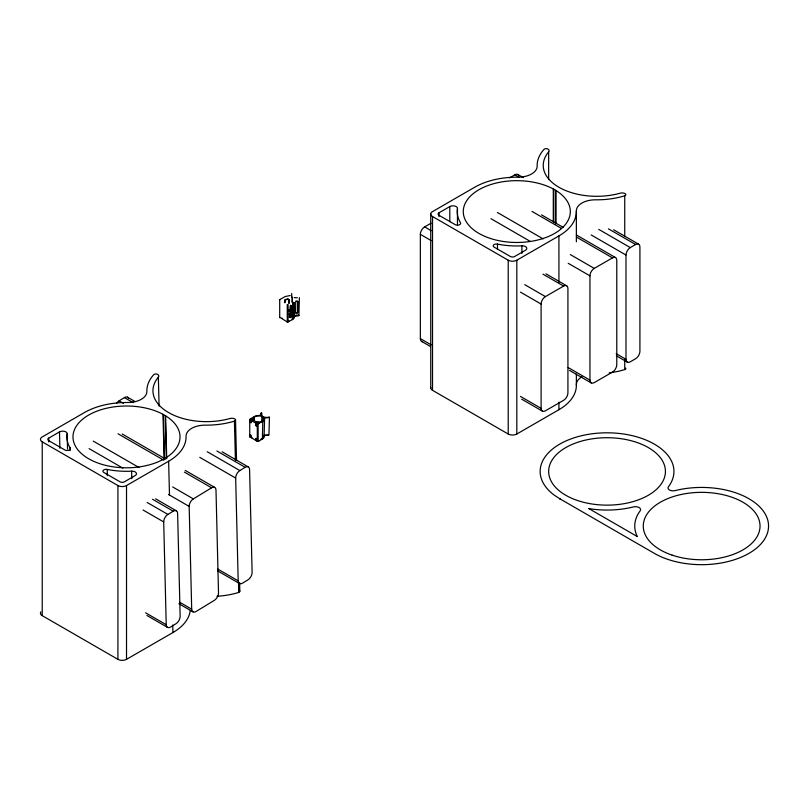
<?xml version="1.0" encoding="UTF-8"?>
<svg xmlns="http://www.w3.org/2000/svg" width="809" height="809" viewBox="0 0 809 809"><rect width="100%" height="100%" fill="white"/><g stroke="black" fill="none" stroke-linecap="round" stroke-linejoin="round"><path stroke-width="1.21" d="M269.427 417.171L268.952 435.009A5.956 3.438 0 0 1 266.05 435.414A1.901 1.092 0 0 0 264.118 436.526A5.956 3.438 0 0 1 262.369 439.024C261.398 439.135 256.554 443.959 257.302 439.965L257.302 424.078L249.556 419.456L254.38 416.534A5.956 3.438 0 0 1 258.698 415.523A1.901 1.102 0 0 0 260.629 414.41A5.956 3.438 0 0 1 261.317 412.742M292.443 315.702L292.716 315.672A5.309 2.973 1.4 0 0 293.546 314.104L293.738 302.515L294.425 302.91L294.122 314.438A5.916 3.317 1.4 0 1 293.151 315.925L293.111 315.965M294.425 302.849L294.425 302.849A5.916 3.317 1.4 0 1 293.434 304.356L293.171 304.7M293.546 314.104L294.122 314.438M254.289 420.306L254.38 416.534M261.681 416.766L261.772 412.994A5.35 3.094 0 0 0 262.672 416.453L262.935 416.605A5.35 3.094 0 0 0 268.932 417.12M262.156 421.762L262.237 416.706A5.35 3.094 0 0 0 253.409 418.192A5.35 3.094 0 0 0 259.911 421.954A5.35 3.094 0 0 0 262.5 416.857L262.308 416.736M262.338 421.863L262.46 416.827M262.379 421.893L262.5 416.857M262.379 439.024L262.804 421.398A5.956 3.438 0 0 0 264.543 418.9A1.901 1.092 0 0 1 266.485 417.788A5.956 3.438 0 0 0 269.387 417.383M264.118 436.648L264.543 418.9M284.606 302.637L284.92 299.745M285.041 302.667L285.476 299.896M288.57 303.102L288.651 299.512L287.852 299.087A5.916 3.317 1.4 0 0 285.173 299.583L285.607 299.836A5.299 2.973 1.4 0 1 288.378 299.421L288.641 299.431M289.207 311.94L289.268 309.473M289.258 303.496L289.137 299.643M290.259 317.613L290.097 306.712L291.331 305.711L291.22 316.724L290.259 317.613L289.167 316.976A5.147 2.882 1.4 0 0 289.996 316.865L290.613 316.299L290.795 305.428M291.644 297.166L291.736 293.475M292.079 302.111L292.201 297.186M292.342 302.263L292.464 297.338M292.453 311.758L292.625 304.851L292.939 315.995M292.767 301.878L292.332 319.626L287.458 322.134L279.702 317.199M298.056 301.524L297.934 312.375L297.237 312.962A5.956 3.347 1.4 0 1 296.286 313.002L295.497 312.537L295.75 301.959L296.529 301.423A5.764 3.236 1.4 0 0 297.5 301.383L297.995 301.484M294.901 312.405L295.619 312.628A5.208 2.923 1.4 0 0 296.691 312.648L297.439 312.163L297.661 301.383M299.381 297.651L298.895 315.621A5.936 3.428 0 0 1 296.013 316.016A1.901 1.102 0 0 0 294.082 317.138A5.956 3.438 0 0 1 292.332 319.626M294.163 313.548L293.485 313.083M290.613 316.299L291.23 316.582M69.847 447.539L70.161 448.055A3.196 1.84 0 0 1 68.856 450.229A3.196 1.84 0 0 1 64.882 449.976L48.702 440.632A3.044 1.76 0 0 1 48.702 438.144L59.492 431.915A4.5 2.599 0 0 1 64.558 431.389A4.5 2.599 0 0 1 67.167 433.958L67.005 435.111A59.573 34.393 0 0 0 69.847 447.539M457.459 208.621L457.307 209.774A59.573 34.393 0 0 0 460.139 222.212L460.452 222.718A3.196 1.84 0 0 1 459.148 224.892A3.196 1.84 0 0 1 455.184 224.639L439.004 215.295A3.044 1.76 0 0 1 439.004 212.807L449.794 206.578A4.5 2.599 0 0 1 454.86 206.052A4.5 2.599 0 0 1 457.459 208.621L457.459 224.993M292.625 304.811L292.989 304.103A5.299 2.973 1.4 0 0 293.758 302.971M249.708 436.607L257.302 441.451M289.015 321.042L287.508 321.699M293.131 315.945L292.373 315.449M290.239 295.497L285.162 296.559L279.732 299.623M116.506 403.448A6.078 3.509 -60 0 1 119.095 400.839L124.424 397.593A6.078 3.509 -60 0 1 128.469 398.2M166.229 624.72L163.701 521.936A6.078 3.509 -60 0 1 167.878 514.423L173.207 511.177A6.078 3.509 -60 0 1 177.626 513.452L180.144 616.236A6.078 3.509 -60 0 1 175.968 623.749L170.648 626.995A6.078 3.509 -60 0 1 166.229 624.72L145.559 612.787M191.693 609.197L189.175 506.414A6.078 3.509 -60 0 1 193.351 498.9L211.574 487.797A6.078 3.509 -60 0 1 215.993 490.062L218.511 592.845A6.078 3.509 -60 0 1 214.334 600.359L196.112 611.462A6.078 3.509 -60 0 1 191.693 609.197L179.729 602.28M238.19 580.852L235.672 478.068A6.078 3.509 -60 0 1 239.848 470.555L245.167 467.309A6.078 3.509 -60 0 1 249.587 469.584L252.115 572.367A6.078 3.509 -60 0 1 247.928 579.881L242.609 583.127A6.078 3.509 -60 0 1 238.19 580.852L217.52 568.919M422.5 341.671A6.078 3.509 -60 0 1 420.346 338.617L420.346 234.337A6.078 3.509 -60 0 1 424.654 226.894L431.086 223.173M509.549 177.879L514.868 174.805A6.078 3.509 -60 0 1 518.589 175.138M42.23 441.856L117.922 485.552A6.078 3.509 0 0 0 126.517 485.552L168.636 461.241A59.573 34.393 0 0 0 186.06 436.304A19.001 10.972 0 0 1 205.415 425.15A59.603 34.413 0 0 0 234.438 421.125A2.397 1.385 0 0 0 234.832 418.981A4.278 2.467 0 0 0 229.918 418.516A53.515 30.894 0 0 1 169.961 413.338L167.321 411.811A53.515 30.894 0 0 1 158.362 377.196A4.278 2.467 0 0 0 157.543 374.365A2.387 1.375 0 0 0 153.73 374.698L153.356 375.123A59.603 34.413 0 0 0 146.874 391.344A19.032 10.982 0 0 1 127.539 402.518A59.573 34.393 0 0 0 84.369 412.59L41.694 437.254A6.078 3.509 0 0 0 42.23 441.856L42.23 615.649L117.922 659.345A6.078 3.509 0 0 0 126.517 659.345L172.944 632.547A59.573 34.393 0 0 0 190.226 610.613M432.522 216.519L508.214 260.215A6.078 3.509 0 0 0 516.82 260.215L558.938 235.904A59.573 34.393 0 0 0 576.362 210.967A19.001 10.972 0 0 1 595.717 199.813A59.603 34.413 0 0 0 624.74 195.788A2.397 1.385 0 0 0 625.124 193.644A4.278 2.467 0 0 0 620.22 193.179A53.515 30.894 0 0 1 560.253 188.001L557.613 186.475A53.515 30.894 0 0 1 548.654 151.859A4.278 2.467 0 0 0 547.835 149.028A2.387 1.375 0 0 0 544.032 149.362L543.648 149.786A59.603 34.413 0 0 0 537.166 166.007A19.032 10.982 0 0 1 517.831 177.181A59.573 34.393 0 0 0 474.671 187.253L431.986 211.918A6.078 3.509 0 0 0 432.522 216.519L432.522 390.312L508.214 434.018A6.078 3.509 0 0 0 516.82 434.018L558.938 409.698A59.573 34.393 0 0 0 576.362 384.76A19.001 10.972 0 0 1 581.934 376.812M257.363 424.108L262.804 421.398M259.022 440.46L257.302 440.956M541.1 408.333L541.1 304.053A6.078 3.509 -60 0 1 545.397 296.6L563.62 286.083A6.078 3.509 -60 0 1 567.928 288.56L567.928 392.84A6.078 3.509 -60 0 1 563.62 400.293L545.397 410.81A6.078 3.509 -60 0 1 541.1 408.333L520.43 396.4M589.953 380.119L589.953 275.849A6.078 3.509 -60 0 1 594.251 268.396L612.474 257.879A6.078 3.509 -60 0 1 616.782 260.356L616.782 364.637A6.078 3.509 -60 0 1 612.474 372.089L594.251 382.606A6.078 3.509 -60 0 1 589.953 380.119L568.201 367.559M625.994 359.317L625.994 255.037A6.078 3.509 -60 0 1 630.292 247.594L635.621 244.52A6.078 3.509 -60 0 1 639.919 246.998L639.919 351.278A6.078 3.509 -60 0 1 635.621 358.721L630.292 361.795A6.078 3.509 -60 0 1 625.994 359.317L616.205 353.664M258.101 424.108L258.162 441.451M288.065 322.093L288.095 304.568M289.996 316.865L290.795 317.32M297.297 297.823L294.274 297.56M521.906 245.825L519.924 245.916A59.573 34.393 0 0 1 498.384 244.288L497.484 244.096A3.196 1.84 0 0 0 493.723 244.854A3.196 1.84 0 0 0 494.157 247.139L510.368 256.493A3.044 1.76 0 0 0 514.666 256.493L525.456 250.264A4.51 2.609 0 0 0 526.356 247.332A4.51 2.609 0 0 0 521.906 245.825L521.906 253.389M131.614 471.162L129.632 471.253A59.603 34.413 0 0 1 108.103 469.614L107.192 469.432A3.196 1.84 0 0 0 103.421 470.181A3.196 1.84 0 0 0 103.865 472.476L120.066 481.83A3.044 1.76 0 0 0 124.374 481.83L135.154 475.601A4.51 2.609 0 0 0 136.064 472.668A4.51 2.609 0 0 0 131.614 471.162L131.796 478.726M287.266 322.063L287.266 304.548M555.935 190.499A53.515 30.894 0 0 1 530.047 241.507A53.515 30.894 0 0 1 464.942 203.919A53.515 30.894 0 0 1 553.295 188.972L555.935 190.499L555.935 223.244M165.633 415.836A53.515 30.894 0 0 1 139.745 466.844A53.515 30.894 0 0 1 74.65 429.255A53.515 30.894 0 0 1 162.993 414.309L165.633 415.836L166.715 458.663M517.912 174.501L523.352 177.636M613.637 229.766L638.655 244.217M514.868 174.805L519.216 177.313M608.419 228.816L635.621 244.52M598.751 229.372L630.292 247.594M591.187 234.944L625.994 255.037M541.545 214.87L563.307 227.43M576.362 234.964L615.518 257.575M531.978 211.402L561.355 228.36M576.584 237.148L612.474 257.879M497.434 212.504L543.122 238.877M570.325 254.582L594.251 268.396M490.962 218.693L530.117 241.304M568.201 263.289L589.953 275.849M545.994 273.846L566.664 285.779M542.96 274.15L563.62 286.083M424.654 226.894L431.177 230.656M524.728 284.667L545.397 296.6M420.346 234.337L431.227 240.617M520.43 292.12L541.1 304.053M616.377 355.818L627.258 362.098M569.455 370.35L591.217 382.91M420.346 338.617L431.227 344.897M421.61 341.398L430.307 346.424M521.694 399.181L542.364 411.114M296.964 301.069L297.51 301.383M295.892 301.049L296.529 301.423M287.842 299.087L288.419 299.411M288.661 299.583L289.339 299.977M290.279 305.286L291.483 306.014M296.691 312.648L297.237 312.962M294.537 311.981L295.497 312.537M250.598 437.082L252.003 437.891M127.498 397.179L135.113 401.577M222.141 451.816L248.242 466.894M124.424 397.593L133.121 402.619M216.883 450.977L245.167 467.309M119.095 400.839L123.453 403.357M207.215 451.715L239.848 470.555M199.772 457.348L235.672 478.068M122.179 433.988L165.693 459.108M185.271 470.413L214.648 487.372M118.013 433.776L163.711 460.159M184.371 472.092L211.574 487.797M93.268 441.117L138.966 467.491M172.681 486.967L193.351 498.9M89.091 448.631L122.816 468.098M168.505 494.481L189.175 506.414M155.611 498.829L176.281 510.762M152.537 499.244L173.207 511.177M147.218 502.49L167.878 514.423M143.031 510.004L163.701 521.936M217.783 570.982L239.535 583.542M178.9 603.726L193.038 611.887M146.904 615.477L167.574 627.41M295.629 312.628L296.256 313.002M235.53 419.942L236.541 460.25M239.606 582.44L239.828 591.258M235.014 426.545L235.146 431.581M235.813 458.036L235.874 460.554M239.07 587.779L239.13 590.297A2.397 1.385 0 0 1 238.736 592.431A59.603 34.413 0 0 1 216.994 596.273M234.438 421.125L235.419 460.169M238.483 582.359L238.736 592.431M168.626 461.231L169.496 495.25M172.732 624.983L172.944 632.547M165.228 415.583L166.31 458.42M163.418 414.542L164.53 458.632M162.993 414.309L164.136 459.654M158.362 377.196L159.09 406.169M107.192 469.432L107.354 475.732M70.161 448.055L70.221 450.573M67.167 433.958L67.541 449.076M59.492 431.915L59.906 448.287M48.702 438.144L48.793 441.926M282.503 318.352L281.967 318.25M624.74 195.788L624.74 236.086M624.74 359.509L624.74 369.582A59.603 34.413 0 0 1 609.147 372.858M576.362 210.967L576.372 241.8M576.372 374.031L576.372 385.367M558.918 235.894L558.938 282.503M558.918 402.134L558.938 409.698M555.53 190.257L555.53 224.255M553.72 189.205L553.72 221.949M553.295 188.972L553.295 221.717M548.654 151.859L548.654 179.568M516.82 260.215L516.82 434.018M508.214 260.215L508.214 434.018M497.484 244.096L497.484 249.132M449.794 206.578L449.794 221.696M439.004 212.807L439.004 216.59M430.742 214.051L430.742 387.845M279.702 299.684L279.702 317.694M249.738 419.709L249.738 437.082M126.517 485.552L126.517 659.345M117.922 485.552L117.922 659.345M292.484 319.292A5.956 3.438 0 0 0 294.082 316.885A1.901 1.102 0 0 1 294.638 316.097L295.275 315.601A1.901 1.102 0 0 1 296.023 315.52A5.956 3.438 0 0 0 298.541 315.227L298.986 315.429A5.754 3.317 0 0 1 298.541 315.48M289.197 314.893A4.136 2.387 0 0 1 290.836 315.399M289.197 314.398A4.136 2.387 0 0 1 290.836 314.893M293.414 316.218A5.35 3.094 0 0 1 293.273 317.553M292.666 318.331A5.35 3.094 0 0 1 292.464 318.513M289.238 313.67A5.35 3.094 0 0 1 290.805 314.023M297.237 315.106A5.35 3.094 0 0 1 295.75 315.166M42.23 615.649A6.078 3.509 0 0 1 40.905 611.837M625.751 368.075A2.397 1.385 0 0 1 624.74 369.582M432.522 390.312A6.078 3.509 0 0 1 430.793 387.39M263.329 435.788A5.35 3.094 0 0 1 263.329 437.386M262.844 438.084A5.35 3.094 0 0 1 262.541 438.357M261.742 438.882A5.35 3.094 0 0 1 260.913 439.236M268.163 434.837A5.35 3.094 0 0 1 264.149 434.837M256.241 422.369C256.372 425.099 261.216 422.298 258.9 422.399A5.956 3.438 0 0 1 256.756 422.237L256.281 422.288M252.661 418.637L252.641 418.779A5.956 3.438 0 0 0 252.924 420.023L250.729 419.234L252.661 418.637M588.891 508.608L637.28 536.549A66.894 38.62 0 0 1 640.192 510.803A5.127 2.963 0 0 0 639.1 507.546A5.127 2.963 0 0 0 633.457 506.919A66.894 38.62 0 0 1 588.891 508.608M560.364 499.092L559.747 498.738L654.35 553.366A66.894 38.62 0 0 0 742.652 556.572A66.894 38.62 0 0 0 759.236 506.394A66.894 38.62 0 0 0 675.09 490.608A5.056 2.912 0 0 1 669.508 489.991A5.056 2.912 0 0 1 668.446 486.765A66.894 38.62 0 0 0 643.357 438.994A66.894 38.62 0 0 0 557.603 445.415A66.894 38.62 0 0 0 554.468 495.31L560.364 499.092M255.583 438.974A1.214 0.698 60 0 0 256.878 440.571A1.214 0.698 60 0 0 256.868 438.852A1.214 0.698 60 0 0 255.583 438.974M249.819 421.317A1.214 0.698 60 0 0 251.205 422.733A1.214 0.698 60 0 0 250.972 420.902A1.214 0.698 60 0 0 249.819 421.317M255.593 424.755A1.214 0.698 60 0 0 256.999 426.151A1.214 0.698 60 0 0 256.736 424.3A1.214 0.698 60 0 0 255.593 424.755M249.809 435.596A1.214 0.698 60 0 0 251.124 437.153A1.214 0.698 60 0 0 251.063 435.404A1.214 0.698 60 0 0 249.809 435.596M255.664 424.715A1.214 0.698 60 0 0 257.07 426.11A1.214 0.698 60 0 0 256.797 424.26A1.214 0.698 60 0 0 255.664 424.715M577.525 500.508A58.379 33.705 0 0 0 665.433 471.647A58.379 33.705 0 0 0 578.182 442.129A58.379 33.705 0 0 0 577.525 500.508M672.137 555.136A58.379 33.705 0 0 0 760.035 526.275A58.379 33.705 0 0 0 672.795 496.756A58.379 33.705 0 0 0 672.137 555.136"/></g></svg>
